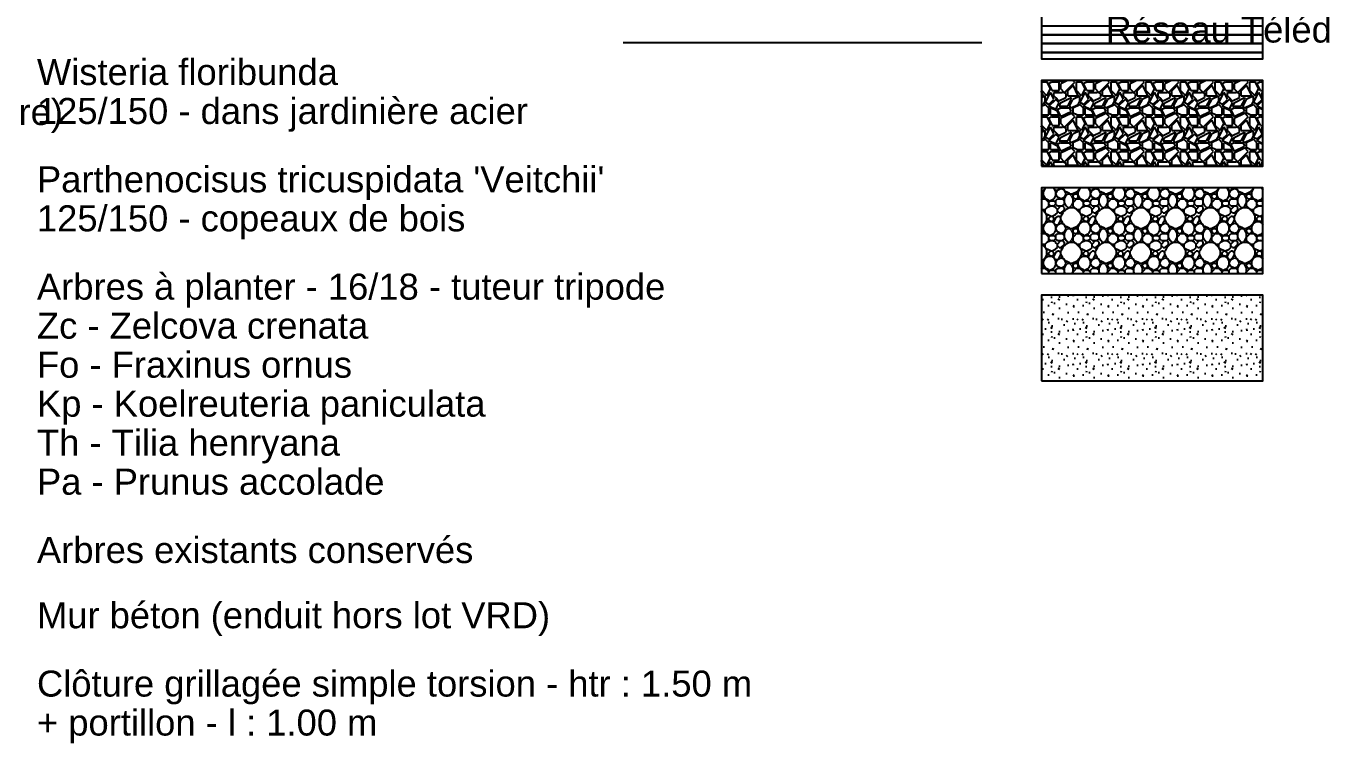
# Model space of a CAD drawing. Header units: metres. Extents: x 1841041 to 1841282, y 5171502 to 5171751.
# Drawn here: x 1841115.75 to 1841153.19, y 5171645.56 to 5171666.6 of the extents above; entities that cross this region are included whole.
import ezdxf
from ezdxf.lldxf.tags import DXFTag

# ---------------------------------------------------------------- set-up
doc = ezdxf.new("R2010")
doc.units = ezdxf.units.M
doc.layers.add('SA - Limite terrain', color=1, linetype='LIMITE_CADASTRALE', true_color=0xff0000)
doc.layers.add('SA - légende prestations', color=7, linetype='Continuous')
doc.layers.add('SA - légende RS', color=7, linetype='Continuous')
doc.styles.add('MENSURA', font='arial.ttf', dxfattribs={"height": 0.5})
tags = doc.linetypes.add('LIMITE_CADASTRALE', pattern=[13, 8, -2, 1, -2]).pattern_tags.tags
tags[10:11] = [DXFTag(74, 4), DXFTag(75, 0), DXFTag(340, '0'), DXFTag(46, 0.0), DXFTag(50, 0.0), DXFTag(44, 0.0), DXFTag(45, 0.0)]
tags[8:9] = [DXFTag(74, 4), DXFTag(75, 0), DXFTag(340, '0'), DXFTag(46, 0.0), DXFTag(50, 0.0), DXFTag(44, 0.0), DXFTag(45, 0.0)]
tags[6:7] = [DXFTag(74, 4), DXFTag(75, 0), DXFTag(340, '0'), DXFTag(46, 0.0), DXFTag(50, 0.0), DXFTag(44, 0.0), DXFTag(45, 0.0)]
tags[4:5] = [DXFTag(74, 4), DXFTag(75, 0), DXFTag(340, '0'), DXFTag(46, 0.0), DXFTag(50, 0.0), DXFTag(44, 0.0), DXFTag(45, 0.0)]

msp = doc.modelspace()

# ---------------------------------------------------------------- hatches: boundary and pattern name
at = {"layer": 'SA - légende prestations', "true_color": 0x999999}
h = msp.add_hatch(dxfattribs=at)
h.set_pattern_fill('GRANULATS2', color=253, style=0, pattern_type=2)
h.set_pattern_definition([(0, (37.7771, 5.5872), (1, 1), [0.3, -0.7]), (0, (38.3771, 5.6872), (1, 1), [0.25, -0.75]), (0, (38.3271, 5.7372), (1, 1), [0.2, -0.8]), (0, (38.0271, 5.9872), (1, 1), [0.15, -0.15, 0.2, -0.5]), (0, (38.0271, 6.0372), (1, 1), [0.2, -0.05, 0.25, -0.5]), (0, (37.5771, 6.2372), (1, 1), [0.25, -0.75]), (0, (38.5271, 6.2872), (1, 1), [0.25, -0.75]), (90, (37.5771, 5.7872), (-1, 1), [0.15, -0.85]), (90, (37.7271, 6.5372), (-1, 1), [0.1, -0.9]), (90, (37.7771, 5.5872), (-1, 1), [0.15, -0.85]), (90, (37.8771, 6.4872), (-1, 1), [0.05, -0.95]), (90, (37.9271, 6.0872), (-1, 1), [0.15, -0.85]), (90, (38.0271, 5.7372), (-1, 1), [0.25, -0.75]), (90, (38.1271, 6.4372), (-1, 1), [0.15, -0.85]), (90, (38.2271, 6.0372), (-1, 1), [0.2, -0.8]), (90, (38.2771, 6.0372), (-1, 1), [0.2, -0.8]), (90, (38.3771, 5.5872), (-1, 1), [0.1, -0.9]), (90, (38.5271, 5.7372), (-1, 1), [0.25, -0.75]), (45, (37.6771, 5.6872), (6e-17, 0.99999999974), [0.424264, -0.9899495623]), (45, (37.7771, 5.7372), (6e-17, 0.99999999974), [0.212132, -1.2020815623]), (45, (38.2271, 6.2872), (6e-17, 0.99999999974), [0.2828427, -1.1313708623]), (45, (38.2271, 6.3372), (6e-17, 0.99999999974), [0.212132, -1.2020815623]), (135, (37.8771, 6.2372), (-0.99999999974, 6e-17), [0.070711, -1.3435025623]), (135, (37.6771, 5.6872), (-0.99999999974, 6e-17), [0.141421, -1.2727925623]), (135, (37.9771, 5.9872), (-0.99999999974, 6e-17), [0.141421, -1.2727925623]), (135, (38.2271, 6.2372), (-0.99999999974, 6e-17), [0.141421, -1.2727925623]), (135, (38.5271, 6.4372), (-0.99999999974, 6e-17), [0.212132, -1.2020815623]), (135, (38.5271, 6.3872), (-0.99999999974, 6e-17), [0.141421, -1.2727925623]), (135, (38.4771, 6.4872), (-0.99999999974, 6e-17), [0.141421, -1.2727925623]), (135, (38.1771, 5.5872), (-0.99999999974, 6e-17), [0.212132, -1.2020815623]), (26.5650512, (38.47713, 6.18717), (1.000000000224, -4.7e-11), [0.1118, -2.124267977]), (26.5650512, (38.22713, 5.93717), (1.000000000224, -4.7e-11), [0.1118, -2.124267977]), (26.5650512, (37.87713, 6.23717), (1.000000000224, -4.7e-11), [0.2236, -2.012467977]), (26.5650512, (37.92713, 6.48717), (1.000000000224, -4.7e-11), [0.2236, -2.012467977]), (26.5650512, (37.92713, 6.23717), (1.000000000224, -4.7e-11), [0.2236, -2.012467977]), (26.5650512, (38.52713, 6.43717), (1.000000000224, -4.7e-11), [0.2236, -2.012467977]), (26.5650512, (37.57713, 5.93717), (1.000000000224, -4.7e-11), [0.33541, -1.900657977]), (26.5650512, (37.57713, 5.98717), (1.000000000224, -4.7e-11), [0.33541, -1.900657977]), (26.5650512, (37.57713, 6.38717), (1.000000000224, -4.7e-11), [0.33541, -1.900657977]), (63.43494882, (38.07713, 6.33717), (-3.96e-10, 1.000000000224), [0.1118, -2.124267977]), (63.43494882, (38.52713, 6.28717), (-3.96e-10, 1.000000000224), [0.1118, -1.341667977, 0.2236, -0.559]), (63.43494882, (38.42713, 6.18717), (-3.96e-10, 1.000000000224), [0.2236, -2.012467977]), (63.43494882, (37.82713, 6.28717), (-3.96e-10, 1.000000000224), [0.2236, -2.012467977]), (63.43494882, (37.77713, 6.28717), (-3.96e-10, 1.000000000224), [0.2236, -2.012467977]), (63.43494882, (38.12713, 6.38717), (-3.96e-10, 1.000000000224), [0.33541, -1.900657977]), (116.5650512, (37.87713, 6.13717), (4.7e-11, 1.000000000224), [0.1118, -2.124267977]), (116.5650512, (38.52713, 6.03717), (4.7e-11, 1.000000000224), [0.1118, -2.124267977]), (116.5650512, (38.32713, 5.73717), (4.7e-11, 1.000000000224), [0.2236, -2.012467977]), (116.5650512, (38.27713, 5.78717), (4.7e-11, 1.000000000224), [0.2236, -2.012467977]), (116.5650512, (38.37713, 6.48717), (4.7e-11, 1.000000000224), [0.2236, -2.012467977]), (116.5650512, (37.57713, 5.98717), (4.7e-11, 1.000000000224), [0.2236, -2.012467977]), (116.5650512, (38.07713, 5.58717), (4.7e-11, 1.000000000224), [0.33541, -1.900657977]), (153.43494882, (38.42713, 6.18717), (-1.000000000224, -3.96e-10), [0.2236, -2.012467977]), (153.43494882, (38.47713, 6.13717), (-1.000000000224, -3.96e-10), [0.2236, -2.012467977]), (153.43494882, (37.72713, 5.63717), (-1.000000000224, -3.96e-10), [0.1118, -2.124267977]), (153.43494882, (38.02713, 6.03717), (-1.000000000224, -3.96e-10), [0.1118, -2.124267977]), (153.43494882, (38.22713, 6.33717), (-1.000000000224, -3.96e-10), [0.1118, -2.124267977])])
h.paths.add_polyline_path([(1841145.015, 5171662.564), (1841151.402, 5171662.564), (1841151.402, 5171665.028), (1841145.015, 5171665.028)])
at = {"layer": 'SA - légende prestations', "true_color": 0xc0c0c0}
h = msp.add_hatch(dxfattribs=at)
h.set_pattern_fill('GRANULATS4', color=9, style=0, pattern_type=2)
h.set_pattern_definition([(0, (38.2771, -9.8851), (0, 1), [0.05, -0.15, 0.05, -0.75]), (0, (38.5271, -9.7851), (0, 1), [0.05, -0.95]), (0, (38.0271, -9.6851), (0, 1), [0.1, -0.9]), (0, (37.7771, -9.6351), (0, 1), [0.15, -0.85]), (0, (38.2771, -9.5851), (0, 1), [0.1, -0.1, 0.15, -0.65]), (0, (38.2271, -9.4351), (0, 1), [0.15, -0.85]), (0, (37.9771, -9.3851), (0, 1), [0.15, -0.35, 0.15, -0.35]), (0, (37.7771, -9.2351), (0, 1), [0.15, -0.05, 0.05, -0.75]), (0, (38.4271, -9.1351), (0, 1), [0.05, -0.95]), (0, (38.2271, -9.0351), (0, 1), [0.1, -0.9]), (90, (37.5771, -8.9851), (-1, 6e-17), [0.1, -0.9]), (90, (37.6771, -9.6851), (-1, 6e-17), [0.05, -0.1, 0.15, -0.7]), (90, (37.9271, -9.5851), (-1, 6e-17), [0.2, -0.05, 0.05, -0.7]), (90, (38.0771, -9.3351), (-1, 6e-17), [0.15, -0.85]), (90, (38.1271, -9.7851), (-1, 6e-17), [0.1, -0.9]), (90, (38.1771, -8.9851), (-1, 6e-17), [0.1, -0.9]), (90, (38.2271, -9.5851), (-1, 6e-17), [0.1, -0.5, 0.05, -0.35]), (90, (38.3771, -9.0851), (-1, 6e-17), [0.05, -0.05, 0.05, -0.85]), (90, (38.4271, -9.5351), (-1, 6e-17), [0.1, -0.15, 0.1, -0.65]), (90, (38.4771, -9.7851), (-1, 6e-17), [0.1, -0.9]), (45, (37.6271, -9.78506), (6e-17, 0.99999999974), [0.141421, -0.2828427, 0.212132, -0.777817862]), (45, (37.5771, -9.78506), (6e-17, 0.99999999974), [0.1414213562, -1.272792206]), (45, (38.1271, -9.68506), (6e-17, 0.99999999974), [0.1414213562, -1.272792206]), (45, (38.0271, -9.18506), (6e-17, 0.99999999974), [0.1414213562, -1.272792206]), (45, (38.4771, -9.68506), (6e-17, 0.99999999974), [0.1414213562, -1.272792206]), (45, (37.6271, -9.58506), (6e-17, 0.99999999974), [0.07071067812, -1.343502884]), (45, (37.7271, -9.28506), (6e-17, 0.99999999974), [0.07071067812, -1.343502884]), (45, (37.8271, -9.63506), (6e-17, 0.99999999974), [0.07071067812, -1.343502884]), (45, (37.9271, -9.28506), (6e-17, 0.99999999974), [0.07071067812, -1.343502884]), (45, (38.2271, -9.48506), (6e-17, 0.99999999974), [0.07071067812, -1.343502884]), (45, (38.2271, -8.93506), (6e-17, 0.99999999974), [0.07071067812, -1.343502884]), (45, (38.3271, -9.03506), (6e-17, 0.99999999974), [0.07071067812, -1.343502884]), (45, (38.3771, -9.58506), (6e-17, 0.99999999974), [0.07071067812, -1.343502884]), (45, (38.4271, -9.83506), (6e-17, 0.99999999974), [0.07071067812, -1.343502884]), (45, (38.4271, -9.43506), (6e-17, 0.99999999974), [0.07071067812, -1.343502884]), (45, (38.4271, -8.93506), (6e-17, 0.99999999974), [0.07071067812, -1.343502884]), (45, (38.4771, -9.13506), (6e-17, 0.99999999974), [0.07071067812, -1.343502884]), (135, (38.2771, -9.03506), (-0.99999999974, 6e-17), [0.07071067812, -1.343502884]), (135, (38.3771, -8.93506), (-0.99999999974, 6e-17), [0.07071067812, -1.343502884]), (135, (38.4271, -9.13506), (-0.99999999974, 6e-17), [0.07071067812, -1.343502884]), (135, (38.5771, -8.93506), (-0.99999999974, 6e-17), [0.07071067812, -1.343502884]), (135, (38.0771, -9.28506), (-0.99999999974, 6e-17), [0.07071067812, -1.343502884]), (135, (37.9771, -9.38506), (-0.99999999974, 6e-17), [0.07071067812, -1.343502884]), (135, (37.6771, -9.63506), (-0.99999999974, 6e-17), [0.07071067812, -1.343502884]), (135, (37.7771, -9.63506), (-0.99999999974, 6e-17), [0.07071067812, -1.343502884]), (135, (37.8771, -9.28506), (-0.99999999974, 6e-17), [0.07071067812, -1.343502884]), (135, (37.6771, -9.43506), (-0.99999999974, 6e-17), [0.07071067812, -1.343502884]), (135, (38.2771, -9.58506), (-0.99999999974, 6e-17), [0.07071067812, -1.343502884]), (135, (38.4271, -9.48506), (-0.99999999974, 6e-17), [0.07071067812, -1.343502884]), (135, (38.4771, -9.68506), (-0.99999999974, 6e-17), [0.07071067812, -1.343502884]), (135, (38.4771, -9.58506), (-0.99999999974, 6e-17), [0.07071067812, -1.343502884]), (135, (38.5271, -9.78506), (-0.99999999974, 6e-17), [0.07071067812, -1.343502884]), (135, (37.7271, -9.18506), (-0.99999999974, 6e-17), [0.1414213562, -1.272792206]), (135, (38.2271, -9.48506), (-0.99999999974, 6e-17), [0.1414213562, -1.272792206]), (135, (38.1771, -9.83506), (-0.99999999974, 6e-17), [0.3535533906, -1.060660172]), (26.5650512, (37.57713, -9.38506), (1.000000000224, -4.7e-11), [0.1118, -2.124267978]), (26.5650512, (37.72713, -9.68506), (1.000000000224, -4.7e-11), [0.1118, -2.124267978]), (26.5650512, (37.92713, -9.23506), (1.000000000224, -4.7e-11), [0.1118, -2.124267978]), (26.5650512, (38.32713, -9.88506), (1.000000000224, -4.7e-11), [0.1118, -2.124267978]), (26.5650512, (38.17713, -9.63506), (1.000000000224, -4.7e-11), [0.1118, -2.124267978]), (26.5650512, (38.27713, -9.43506), (1.000000000224, -4.7e-11), [0.1118, -2.124267978]), (26.5650512, (38.12713, -9.08506), (1.000000000224, -4.7e-11), [0.1118, -2.124267978]), (26.5650512, (38.47713, -9.13506), (1.000000000224, -4.7e-11), [0.1118, -2.124267978]), (63.4349488, (37.67713, -9.38506), (-4.7e-11, 1.000000000224), [0.1118, -2.124267978]), (63.4349488, (37.67713, -9.33506), (-4.7e-11, 1.000000000224), [0.1118, -2.124267978]), (63.4349488, (38.07713, -9.18506), (-4.7e-11, 1.000000000224), [0.2236, -2.012467977]), (63.4349488, (38.42713, -9.23506), (-4.7e-11, 1.000000000224), [0.1118, -2.124267978]), (63.4349488, (38.37713, -9.38506), (-4.7e-11, 1.000000000224), [0.1118, -2.124267978]), (63.4349488, (37.87713, -9.58506), (-4.7e-11, 1.000000000224), [0.1118, -2.124267978]), (63.4349488, (38.37713, -9.03506), (-4.7e-11, 1.000000000224), [0.1118, -2.124267978]), (63.4349488, (38.52713, -9.08506), (-4.7e-11, 1.000000000224), [0.1118, -2.124267978]), (116.5650512, (37.62713, -9.08506), (4.7e-11, 1.000000000224), [0.1118, -2.124267978]), (116.5650512, (38.17713, -9.88506), (4.7e-11, 1.000000000224), [0.1118, -2.124267978]), (116.5650512, (37.72713, -9.23506), (4.7e-11, 1.000000000224), [0.1118, -2.124267978]), (116.5650512, (38.47713, -9.33506), (4.7e-11, 1.000000000224), [0.1118, -2.124267978]), (116.5650512, (38.12713, -9.38506), (4.7e-11, 1.000000000224), [0.1118, -2.124267978]), (116.5650512, (38.42713, -9.18506), (4.7e-11, 1.000000000224), [0.1118, -2.124267978]), (116.5650512, (37.92713, -9.38506), (4.7e-11, 1.000000000224), [0.1118, -2.124267978]), (116.5650512, (37.72713, -9.58506), (4.7e-11, 1.000000000224), [0.1118, -2.124267978]), (153.4349488, (37.67713, -9.13506), (-1.000000000224, -4.7e-11), [0.1118, -2.124267978]), (153.4349488, (38.02713, -9.68506), (-1.000000000224, -4.7e-11), [0.1118, -2.124267978]), (153.4349488, (37.82713, -9.23506), (-1.000000000224, -4.7e-11), [0.1118, -2.124267978]), (153.4349488, (38.42713, -9.63506), (-1.000000000224, -4.7e-11), [0.1118, -2.124267978]), (153.4349488, (38.27713, -9.88506), (-1.000000000224, -4.7e-11), [0.1118, -2.124267978]), (153.4349488, (38.37713, -9.08506), (-1.000000000224, -4.7e-11), [0.1118, -2.124267978]), (153.4349488, (38.22713, -9.43506), (-1.000000000224, -4.7e-11), [0.1118, -2.124267978]), (153.4349488, (38.57713, -9.38506), (-1.000000000224, -4.7e-11), [0.1118, -2.124267978]), (243.4349488, (37.62713, -9.78506), (4.7e-11, -1.000000000224), [0.1118, -2.124267978])])
h.paths.add_polyline_path([(1841145.015, 5171659.47), (1841151.402, 5171659.47), (1841151.402, 5171661.934), (1841145.015, 5171661.934)])
at = {"layer": 'SA - légende prestations', "true_color": 0x993300}
h = msp.add_hatch(dxfattribs=at)
h.set_pattern_fill('SABLE', color=24, style=0, pattern_type=2)
h.set_pattern_definition([(0, (115.6671, 41.9849), (0, 1), [0, -1]), (0, (115.7871, 41.8249), (0, 1), [0, -1]), (0, (115.7371, 41.5849), (0, 1), [0, -1]), (0, (116.0871, 41.3549), (0, 1), [0, -1]), (0, (116.0571, 41.7149), (0, 1), [0, -1]), (0, (116.3271, 41.9549), (0, 1), [0, -1]), (0, (115.9771, 42.0249), (0, 1), [0, -1]), (0, (116.3971, 41.6149), (0, 1), [0, -1]), (0, (116.3471, 41.2949), (0, 1), [0, -1]), (0, (115.6071, 41.1449), (0, 1), [0, -1]), (0, (115.7871, 41.3449), (0, 1), [0, -1]), (0, (115.9271, 41.1549), (0, 1), [0, -1]), (0, (116.5371, 41.7949), (0, 1), [0, -1]), (0, (116.2171, 41.5449), (0, 1), [0, -1]), (0, (116.1371, 41.8749), (0, 1), [0, -1]), (0, (116.3071, 41.7849), (0, 1), [0, -1]), (0, (115.9471, 41.5149), (0, 1), [0, -1]), (0, (116.2271, 42.0549), (0, 1), [0, -1]), (0, (116.5371, 41.4649), (0, 1), [0, -1]), (0, (116.5071, 41.1649), (0, 1), [0, -1]), (75.9627444784, (115.75713, 41.68494), (-1.000053324181, -2.99998212319), [0.0412, -4.0819]), (329.0382025877, (115.92713, 41.89494), (-3.000067924041, 1.99989762714), [0.0583, -5.7726]), (338.199797732, (116.21713, 41.66494), (3.0000211770895, -0.999937196254), [0.0539, -5.3313]), (149.0377816694, (116.22713, 41.18494), (3.0000532327494, -1.99991966733), [0.0583, -5.7726]), (53.1303763425, (115.91713, 41.31494), (1.999985653982, 3.0000095639625), [0.05, -4.95]), (315.000736607, (116.4471, 42.03494), (1.00000030937, 1.285622e-05), [0.0566, -1.3576]), (101.310397335, (116.37713, 41.41494), (-1.000032352666, 3.999992071967), [0.051, -5.048]), (323.13100772, (115.63713, 41.45494), (3.000031602853, -1.999952594909), [0.05, -4.95]), (315.000736607, (115.7571, 42.08494), (1.00000030937, 1.285622e-05), [0.0424, -1.3718])])
h.paths.add_polyline_path([(1841145.015, 5171656.375), (1841151.402, 5171656.375), (1841151.402, 5171658.839), (1841145.015, 5171658.839)])

# ---------------------------------------------------------------- linework, layer by layer
at = {"layer": 'SA - Limite terrain', "ltscale": 0.5}
msp.add_open_spline([(1841077.148, 5171583.553), (1841078.819, 5171584.595), (1841080.49, 5171585.638), (1841083.664, 5171586.861), (1841086.838, 5171588.083), (1841093.711, 5171590.735), (1841100.584, 5171593.386), (1841105.835, 5171595.38), (1841111.086, 5171597.373), (1841112.783, 5171598.016), (1841114.48, 5171598.659), (1841120.144, 5171600.798), (1841125.807, 5171602.936), (1841137.979, 5171607.582), (1841150.151, 5171612.227), (1841152.241, 5171613.017), (1841154.331, 5171613.807), (1841157.624, 5171615.009), (1841160.918, 5171616.21), (1841160.894, 5171617.273), (1841160.87, 5171618.335), (1841160.842, 5171619.242), (1841160.815, 5171620.149), (1841160.788, 5171621.056), (1841160.76, 5171621.962), (1841160.713, 5171623.534), (1841160.666, 5171625.105), (1841160.65, 5171625.629), (1841160.634, 5171626.153), (1841160.584, 5171627.253), (1841160.533, 5171628.354), (1841160.518, 5171628.685), (1841160.503, 5171629.017), (1841160.48, 5171629.51), (1841160.458, 5171630.004), (1841160.008, 5171632.996), (1841159.557, 5171635.989), (1841161.416, 5171637.129), (1841163.274, 5171638.269), (1841163.062, 5171638.62), (1841162.85, 5171638.97), (1841163.132, 5171639.178), (1841163.413, 5171639.387), (1841163.466, 5171639.334), (1841163.52, 5171639.282), (1841164.038, 5171639.682), (1841164.556, 5171640.082), (1841164.648, 5171639.962), (1841164.741, 5171639.842), (1841166.344, 5171640.478), (1841167.783, 5171641.548), (1841166.833, 5171642.782), (1841165.884, 5171644.015), (1841169.436, 5171646.693), (1841172.988, 5171649.371), (1841174.754, 5171650.702), (1841176.52, 5171652.033), (1841176.562, 5171652.065), (1841176.604, 5171652.098), (1841176.583, 5171652.125), (1841176.562, 5171652.152), (1841191.178, 5171663.382), (1841205.795, 5171674.612), (1841207.539, 5171675.957), (1841209.283, 5171677.303), (1841213.68, 5171676.869), (1841218.077, 5171676.436), (1841224.138, 5171669.22), (1841230.199, 5171662.004), (1841229.455, 5171661.412), (1841228.711, 5171660.821), (1841230.314, 5171658.673), (1841231.917, 5171656.525), (1841232.043, 5171656.617), (1841232.17, 5171656.708), (1841232.372, 5171656.428), (1841232.575, 5171656.148), (1841232.451, 5171656.059), (1841232.328, 5171655.969), (1841232.663, 5171655.506), (1841232.999, 5171655.043), (1841233.051, 5171655.081), (1841233.104, 5171655.119), (1841233.508, 5171654.297), (1841234.371, 5171654.751), (1841235.089, 5171655.242), (1841235.806, 5171655.732), (1841235.743, 5171655.833), (1841235.681, 5171655.933), (1841236.005, 5171656.142), (1841236.329, 5171656.35), (1841236.53, 5171656.027), (1841236.731, 5171655.704), (1841236.69, 5171655.677), (1841236.649, 5171655.651), (1841240.859, 5171649.081), (1841245.068, 5171642.512), (1841245.316, 5171642.137), (1841245.563, 5171641.762), (1841246.368, 5171640.454), (1841247.173, 5171639.145), (1841247.777, 5171638.093), (1841248.381, 5171637.04), (1841248.966, 5171636.026), (1841249.551, 5171635.012), (1841249.717, 5171634.703), (1841249.883, 5171634.395), (1841250.399, 5171633.314), (1841250.915, 5171632.234), (1841251.406, 5171631.065), (1841251.898, 5171629.896), (1841252.568, 5171628.101), (1841253.238, 5171626.305), (1841253.563, 5171625.376), (1841253.889, 5171624.446), (1841254.265, 5171623.34), (1841254.642, 5171622.235), (1841255.134, 5171620.703), (1841255.626, 5171619.171), (1841256.972, 5171614.602), (1841258.318, 5171610.034), (1841260.018, 5171603.956), (1841261.718, 5171597.878), (1841261.649, 5171597.471), (1841261.579, 5171597.063), (1841255.231, 5171594.584), (1841248.882, 5171592.105), (1841248.776, 5171592.327), (1841248.67, 5171592.548), (1841246.784, 5171591.747), (1841244.897, 5171590.945), (1841242.725, 5171590.022), (1841240.552, 5171589.099), (1841236.933, 5171587.662), (1841233.313, 5171586.225), (1841233.492, 5171583.109), (1841233.67, 5171579.993), (1841236.323, 5171570.916), (1841238.976, 5171561.84), (1841241.513, 5171558.133), (1841244.049, 5171554.427), (1841242.923, 5171553.125), (1841241.796, 5171551.823), (1841241.41, 5171551.356), (1841241.024, 5171550.889), (1841240.713, 5171550.265), (1841240.402, 5171549.641), (1841239.986, 5171547.808), (1841239.57, 5171545.975), (1841239.534, 5171544.717), (1841239.499, 5171543.459), (1841239.692, 5171542.348), (1841239.886, 5171541.236), (1841240.081, 5171539.923), (1841240.277, 5171538.61), (1841240.912, 5171536.095), (1841241.546, 5171533.58), (1841243.014, 5171531.501), (1841244.481, 5171529.421), (1841227.512, 5171525.461), (1841210.543, 5171521.501), (1841206.604, 5171520.748), (1841202.664, 5171519.995), (1841201.249, 5171519.723), (1841199.834, 5171519.451), (1841198.395, 5171519.201), (1841196.956, 5171518.952), (1841194.089, 5171518.458), (1841191.222, 5171517.964), (1841187.46, 5171517.221), (1841183.698, 5171516.477), (1841181.491, 5171516.11), (1841179.284, 5171515.742), (1841171.622, 5171514.451), (1841163.959, 5171513.159), (1841163.66, 5171515.636), (1841163.361, 5171518.113), (1841161.425, 5171520.351), (1841159.488, 5171522.59), (1841159.231, 5171523.557), (1841158.974, 5171524.524), (1841157.967, 5171529.943), (1841156.959, 5171535.361), (1841153.722, 5171536.254), (1841150.485, 5171537.146), (1841149.694, 5171541.102), (1841148.903, 5171545.057), (1841151.559, 5171547.094), (1841154.215, 5171549.131), (1841153.197, 5171554.379), (1841152.179, 5171559.627), (1841150.262, 5171559.173), (1841148.344, 5171558.719), (1841148.332, 5171558.768), (1841148.321, 5171558.817), (1841145.057, 5171557.992), (1841141.793, 5171557.167), (1841136.485, 5171555.864), (1841131.176, 5171554.561), (1841120.489, 5171551.958), (1841109.801, 5171549.355), (1841104.946, 5171548.16), (1841100.091, 5171546.965), (1841095.661, 5171545.873), (1841091.231, 5171544.781), (1841091.156, 5171544.642), (1841091.08, 5171544.503), (1841088.933, 5171543.954), (1841086.785, 5171543.404), (1841084.885, 5171542.931), (1841082.985, 5171542.457), (1841083.035, 5171542.261), (1841083.086, 5171542.065), (1841079.452, 5171541.173), (1841075.819, 5171540.281), (1841074.961, 5171551.046), (1841074.102, 5171561.812), (1841074.142, 5171561.815), (1841074.182, 5171561.818), (1841074.04, 5171563.776), (1841073.899, 5171565.734), (1841073.884, 5171565.934), (1841073.87, 5171566.133), (1841073.601, 5171569.428), (1841073.333, 5171572.722), (1841073.339, 5171574.679), (1841073.345, 5171576.635), (1841073.965, 5171578.536), (1841074.585, 5171580.437), (1841075.867, 5171581.995), (1841077.148, 5171583.553)], degree=2, knots=[0, 0, 0, 0.01, 0.01, 0.02, 0.02, 0.03, 0.03, 0.04, 0.04, 0.05, 0.05, 0.06, 0.06, 0.07, 0.07, 0.08, 0.08, 0.09, 0.09, 0.1, 0.1, 0.11, 0.11, 0.12, 0.12, 0.13, 0.13, 0.14, 0.14, 0.15, 0.15, 0.16, 0.16, 0.17, 0.17, 0.18, 0.18, 0.19, 0.19, 0.2, 0.2, 0.21, 0.21, 0.22, 0.22, 0.23, 0.23, 0.24, 0.24, 0.25, 0.25, 0.26, 0.26, 0.27, 0.27, 0.28, 0.28, 0.29, 0.29, 0.3, 0.3, 0.31, 0.31, 0.32, 0.32, 0.33, 0.33, 0.34, 0.34, 0.35, 0.35, 0.36, 0.36, 0.37, 0.37, 0.38, 0.38, 0.39, 0.39, 0.4, 0.4, 0.41, 0.41, 0.42, 0.42, 0.43, 0.43, 0.44, 0.44, 0.45, 0.45, 0.46, 0.46, 0.47, 0.47, 0.48, 0.48, 0.49, 0.49, 0.5, 0.5, 0.51, 0.51, 0.52, 0.52, 0.53, 0.53, 0.54, 0.54, 0.55, 0.55, 0.56, 0.56, 0.57, 0.57, 0.58, 0.58, 0.59, 0.59, 0.6, 0.6, 0.61, 0.61, 0.62, 0.62, 0.63, 0.63, 0.64, 0.64, 0.65, 0.65, 0.66, 0.66, 0.67, 0.67, 0.68, 0.68, 0.69, 0.69, 0.7, 0.7, 0.71, 0.71, 0.72, 0.72, 0.73, 0.73, 0.74, 0.74, 0.75, 0.75, 0.76, 0.76, 0.77, 0.77, 0.78, 0.78, 0.79, 0.79, 0.8, 0.8, 0.81, 0.81, 0.82, 0.82, 0.83, 0.83, 0.84, 0.84, 0.85, 0.85, 0.86, 0.86, 0.87, 0.87, 0.88, 0.88, 0.89, 0.89, 0.9, 0.9, 0.91, 0.91, 0.92, 0.92, 0.93, 0.93, 0.94, 0.94, 0.95, 0.95, 0.96, 0.96, 0.97, 0.97, 0.98, 0.98, 0.99, 0.99, 1, 1, 1.01, 1.01, 1.02, 1.02, 1.03, 1.03, 1.04, 1.04, 1.05, 1.05, 1.06, 1.06, 1.07, 1.07, 1.08, 1.08, 1.09, 1.09, 1.1, 1.1, 1.11, 1.11, 1.12, 1.12, 1.13, 1.13, 1.14, 1.14, 1.15, 1.15, 1.15], dxfattribs=at)
at = {"layer": 'SA - légende prestations', "elevation": 0, "flags": 128}
for points in [[(1841145.015, 5171665.659), (1841151.402, 5171665.659), (1841151.402, 5171668.123), (1841145.015, 5171668.123)], [(1841145.015, 5171662.564), (1841151.402, 5171662.564), (1841151.402, 5171665.028), (1841145.015, 5171665.028)], [(1841145.015, 5171659.47), (1841151.402, 5171659.47), (1841151.402, 5171661.934), (1841145.015, 5171661.934)], [(1841145.015, 5171656.375), (1841151.402, 5171656.375), (1841151.402, 5171658.839), (1841145.015, 5171658.839)]]:
    msp.add_lwpolyline(points, close=True, dxfattribs=at)
at = {"layer": 'SA - légende prestations', "color": 42, "true_color": 0xc08000, "elevation": 0, "flags": 128}
for points in [[(1841151.402, 5171666.358), (1841151.402, 5171666.593), (1841145.015, 5171666.593), (1841145.015, 5171666.358)], [(1841151.402, 5171666.103), (1841151.402, 5171666.338), (1841145.015, 5171666.338), (1841145.015, 5171666.103)], [(1841151.402, 5171665.848), (1841151.402, 5171666.083), (1841145.015, 5171666.083), (1841145.015, 5171665.848)], [(1841151.402, 5171665.659), (1841151.402, 5171665.828), (1841145.015, 5171665.828), (1841145.015, 5171665.659)]]:
    msp.add_lwpolyline(points, close=True, dxfattribs=at)
at = {"layer": 'SA - légende RS', "color": 16, "ltscale": 1.5, "true_color": 0x800000, "elevation": 0, "flags": 128}
msp.add_lwpolyline([(1841132.966, 5171666.125), (1841143.296, 5171666.125)], dxfattribs=at)

# ---------------------------------------------------------------- texts
at = {"layer": 'SA - légende prestations', "style": 'MENSURA'}
for s, p in [('Wisteria floribunda', (1841116.066, 5171664.901)), ('125/150 - dans jardinière acier', (1841116.066, 5171663.777)), ("Parthenocisus tricuspidata 'Veitchii'", (1841116.066, 5171661.807)), ('125/150 - copeaux de bois', (1841116.066, 5171660.682)), ('Arbres à planter - 16/18 - tuteur tripode', (1841116.066, 5171658.712)), ('Zc - Zelcova crenata', (1841116.066, 5171657.588)), ('Fo - Fraxinus ornus', (1841116.066, 5171656.463)), ('Kp - Koelreuteria paniculata', (1841116.067, 5171655.339)), ('Th - Tilia henryana', (1841116.067, 5171654.214)), ('Pa - Prunus accolade', (1841116.067, 5171653.09)), ('Arbres existants conservés', (1841116.067, 5171651.12)), ('Mur béton (enduit hors lot VRD)', (1841116.067, 5171649.239)), ('Clôture grillagée simple torsion - htr : 1.50 m', (1841116.067, 5171647.269)), ('+ portillon - l : 1.00 m', (1841116.067, 5171646.145))]:
    msp.add_text(s, height=0.75, dxfattribs=at).set_placement(p)
at = {"layer": 'SA - légende RS', "style": 'MENSURA'}
for s, p in [('Réseau Télédistribution existant', (1841146.865, 5171666.125)), ('ERDF - Raccordement transfo (travaux concessionnaire)', (1841090.441, 5171663.747))]:
    msp.add_text(s, height=0.75, dxfattribs=at).set_placement(p)

doc.saveas('drawing.dxf')
